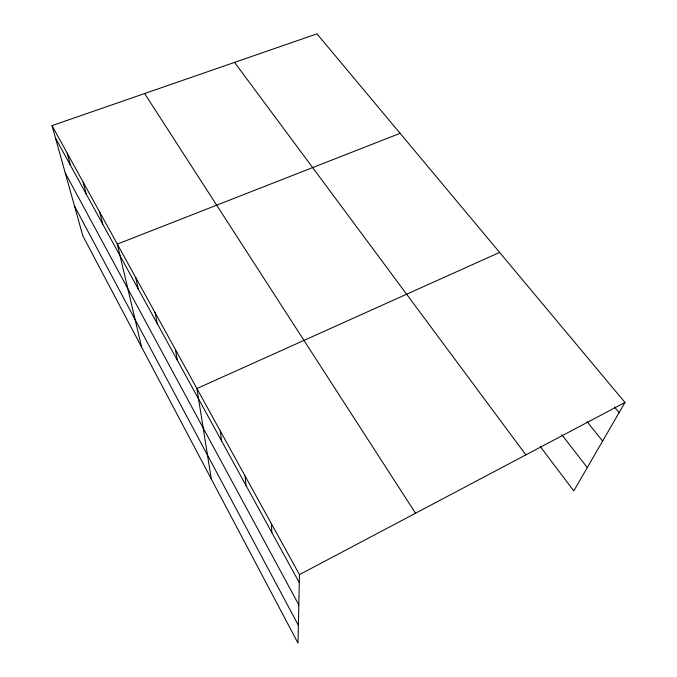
<?xml version="1.0" encoding="UTF-8"?>
<svg xmlns="http://www.w3.org/2000/svg" width="677" height="677" viewBox="0 0 677 677"><rect width="100%" height="100%" fill="white"/><g stroke="black" fill="none" stroke-linecap="round" stroke-linejoin="round"><path stroke-width="1.02" d="M52.011 125.617L299.462 574.629L298.007 643.15L82.839 235.858L52.011 125.617L316.963 33.85L624.989 402.451L573.774 490.91L540.474 446.837M299.462 574.629L624.989 402.451M499.618 252.419L196.905 388.539L211.283 478.986M400.099 133.335L117.307 244.109L141.611 347.106M614.445 407.012L619.091 412.632M587.044 421.627L602.615 441.099M561.834 434.778L587.281 467.579M234.555 62.394L525.868 454.876M144.624 93.544L415.534 513.242M55.472 137.998L299.293 582.652M65.271 173.024L298.819 604.891M74.538 206.18L298.388 625.336M67.209 153.197L70.526 165.45M83.127 182.079L86.275 194.172M99.807 212.341L102.769 224.256M135.696 277.477L138.226 288.918M155.041 312.571L157.309 323.724M175.419 349.544L177.399 360.35M220.313 431.012L221.591 440.947M245.116 476.024L245.971 485.409M271.452 523.812L271.832 532.562"/></g></svg>
